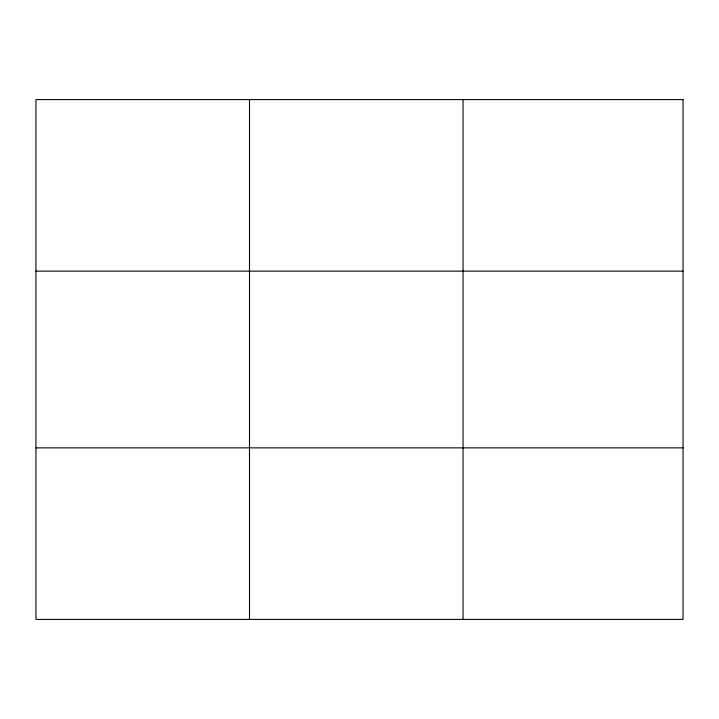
<?xml version="1.0" encoding="UTF-8"?>
<svg xmlns="http://www.w3.org/2000/svg" width="719" height="719" viewBox="0 0 719 719"><rect width="100%" height="100%" fill="white"/><g stroke="black" fill="none" stroke-linecap="round" stroke-linejoin="round"><path stroke-width="1.08" d="M249.493 99.59L249.493 619.41M463.036 99.59L463.036 619.41M35.95 271.135L683.05 271.135M35.95 447.865L683.05 447.865M683.05 99.59L683.05 619.41L35.95 619.41L35.95 99.59L683.05 99.59"/></g></svg>
